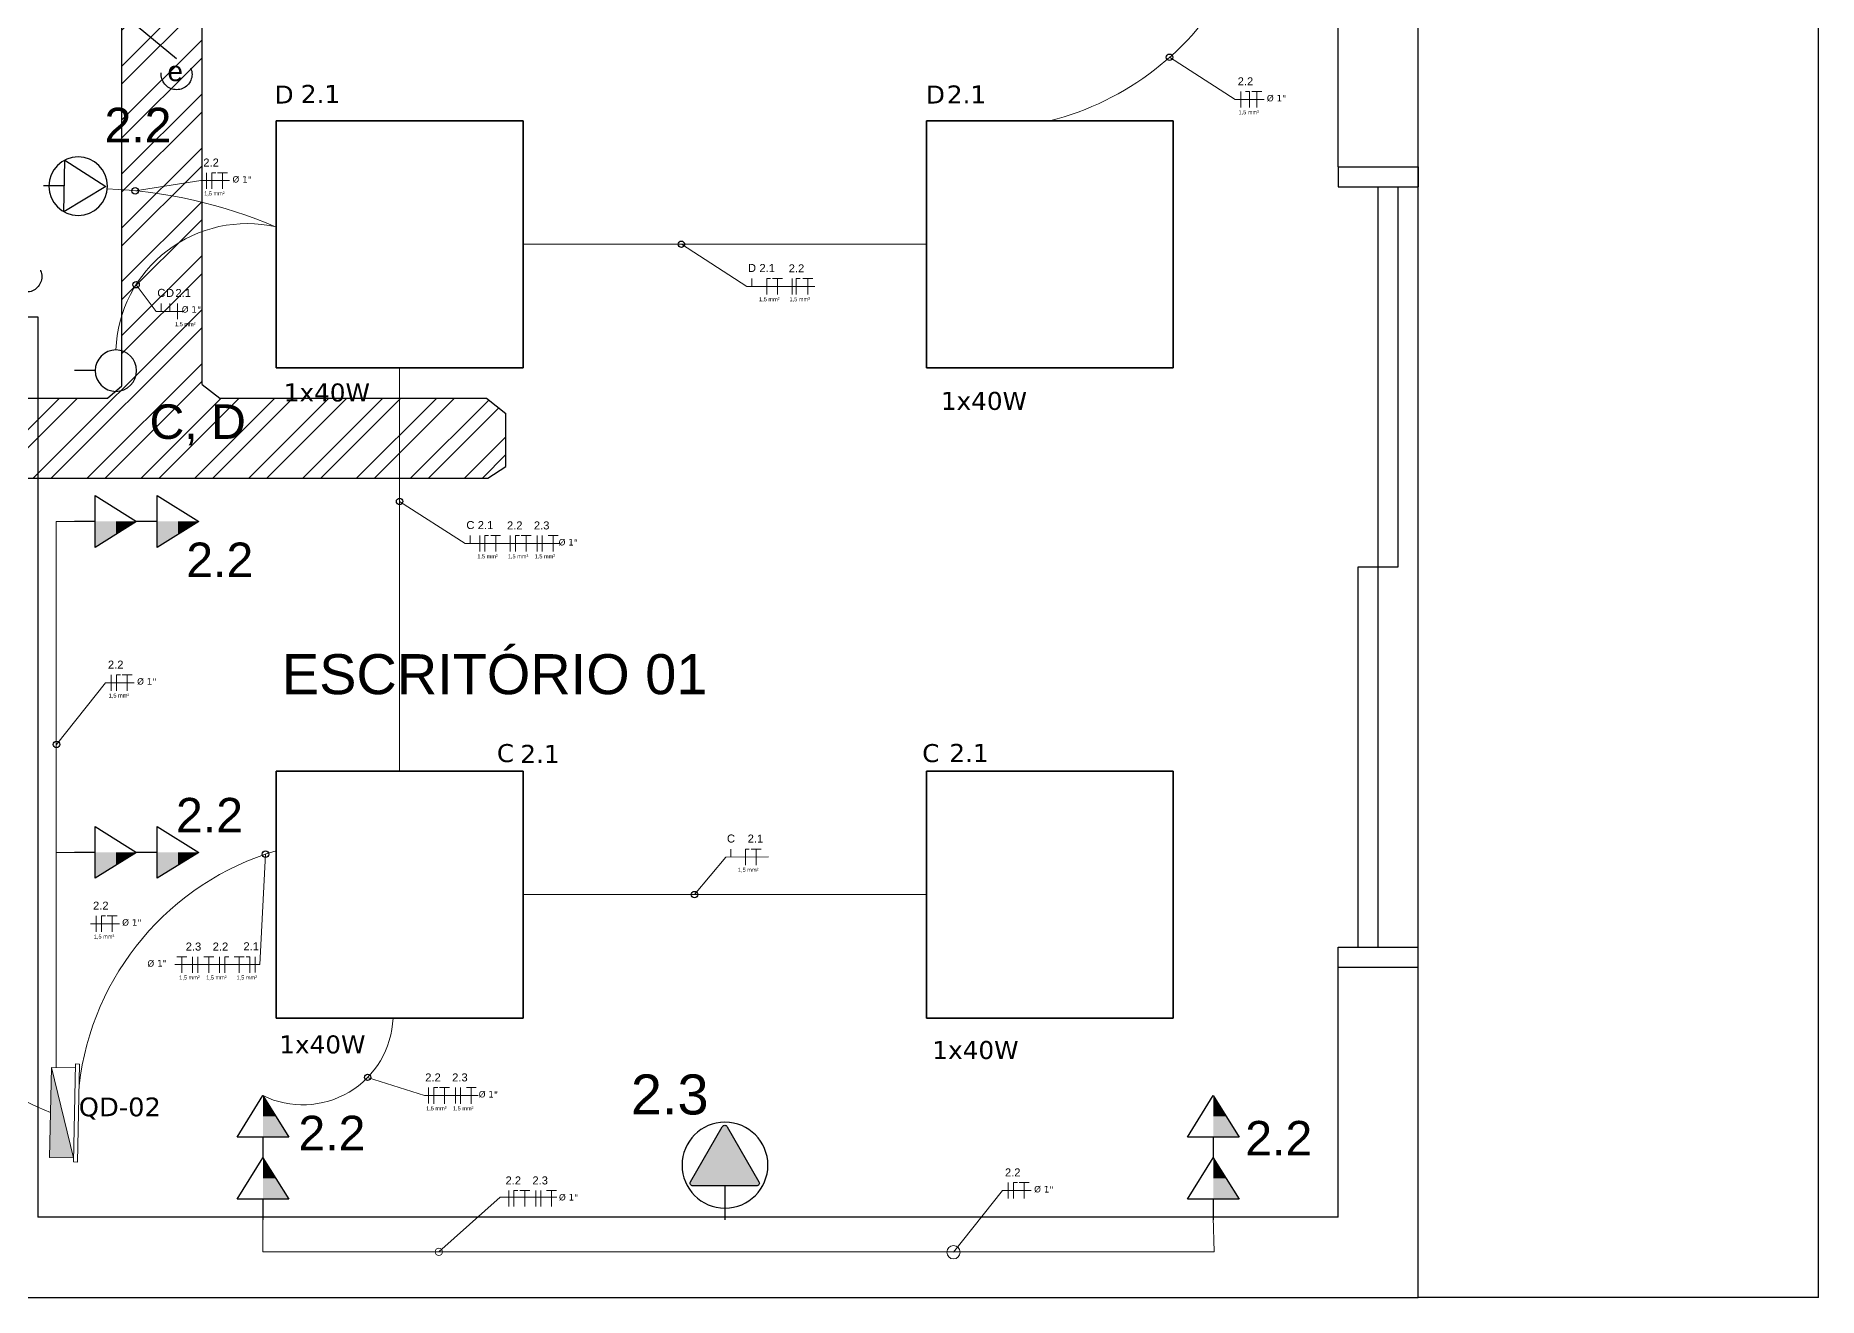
# Model space of a CAD drawing. Header units: metres. Extents: x 3257.7 to 3310.8, y 1679.5 to 1717.1.
# Drawn here: x 3275.544 to 3279.999, y 1694.089 to 1697.241 of the extents above; entities that cross this region are included whole.
import ezdxf
from ezdxf.enums import TextEntityAlignment as Align

# ---------------------------------------------------------------- set-up
doc = ezdxf.new("R2010")
doc.units = ezdxf.units.M
doc.linetypes.add('HIDDEN2', pattern=[0.1875, 0.125, -0.0625])
doc.layers.add('DLX_BLD1_LUM', color=7, linetype='Continuous', true_color=0x55aa00)
for name, color, linetype, lineweight in [('ELE-PEÇAS', 10, 'Continuous', 13), ('Elet TEXT TOMADAS', 7, 'Continuous', 0), ('ELETRODUTO LUMINÁRIAS', 3, 'Continuous', 30), ('ELETRODUTOS', 5, 'Continuous', 20), ('REDE ELETRICA', 7, 'Continuous', 9)]:
    doc.layers.add(name, color=color, linetype=linetype, lineweight=lineweight)
for name, color, linetype in [('ELET- PEÇAS', 4, 'Continuous'), ('ELET-TOMADA', 4, 'Continuous'), ('ELETROCALHA NO FORRO', 6, 'Continuous'), ('ELETRODUTO LUMINÁRIA', 3, 'Continuous'), ('PAREDE', 4, 'Continuous'), ('PROJECAO', 1, 'HIDDEN2'), ('TEXTO-1', 7, 'Continuous'), ('VISTA', 251, 'Continuous')]:
    doc.layers.add(name, color=color, linetype=linetype)
doc.styles.add('ARIAL', font='arial.ttf')
doc.styles.add('GYN_Carimbo_Página', font='arial.ttf', dxfattribs={"height": 0.6})
doc.styles.add('KDF2', font='verdana.ttf', dxfattribs={"width": 0.9})
doc.styles.get("Standard").update_dxf_attribs({"font": 'arial.ttf'})
doc.styles.add('TableTextStyle', font='')
doc.styles.add('VERDANA', font='verdana.ttf')
doc.styles.get('TableTextStyle').set_extended_font_data('VERDANA.TTF')

# ---------------------------------------------------------------- blocks, each defined once
blk = doc.blocks.new('*U12')
blk.add_line((0, 0.12), (0, 0))
blk.add_circle((0, 0.24), 0.12)
at = {"layer": 'REDE ELETRICA', "style": 'GYN_Carimbo_Página'}
blk.add_attdef('COMANDO', text='', height=0.2, dxfattribs=at).set_placement((0, 0.542), align=Align.MIDDLE_CENTER)
blk = doc.blocks.new('TOM-BAIXA')
at = {"layer": 'ELET- PEÇAS'}
blk.add_line((0, -0.0898), (0, 0), dxfattribs=at)
blk.add_lwpolyline([(0.0065, -0.2469), (0.0907, -0.101, 0.57735), (0.0842, -0.0898), (-0.0842, -0.0898, 0.57735), (-0.0907, -0.101), (-0.0065, -0.2469, 0.57735)], format="xyb", close=True, dxfattribs=at)
blk = doc.blocks.new('bifasica')
at = {"layer": 'ELET-TOMADA', "ltscale": 0.5}
blk.add_hatch(color=256, dxfattribs=at).paths.add_polyline_path([(-0.0435, -0.0838, 0.57735), (-0.0322, -0.0903), (0.1136, -0.0061, 0.57735), (0.1136, 0.0068), (-0.0322, 0.0911, 0.57735), (-0.0435, 0.0846)])
at = {"layer": 'ELETRODUTO LUMINÁRIAS'}
blk.add_circle((0.0116, 0.0009), 0.1139, dxfattribs=at)
at = {"layer": 'ELET-TOMADA', "ltscale": 0.5, "rotation": 90}
blk.add_blockref('TOM-BAIXA', (-0.1333, 0.0004), dxfattribs=at)
blk = doc.blocks.new('*U15')
for points in [[(0, 0.36), (-0.075, 0.24), (0, 0.24)], [(0, 0.24), (-0.075, 0.24), (-0.15, 0.12), (0, 0.12)]]:
    blk.add_hatch(color=256).paths.add_polyline_path(points)
for p, q in [((0, 0.36), (-0.15, 0.12)), ((0.15, 0.12), (0, 0.36)), ((-0.15, 0.12), (0.15, 0.12)), ((0, 0.12), (0, 0))]:
    blk.add_line(p, q)
at = {"layer": 'REDE ELETRICA', "style": 'GYN_Carimbo_Página'}
blk.add_attdef('CIRCUITO', text='', height=0.2, dxfattribs=at).set_placement((0, 0.542), align=Align.MIDDLE_CENTER)
blk = doc.blocks.new('QLT SOBRE-50')
at = {"ltscale": 0.03}
h = blk.add_hatch(color=3, dxfattribs=at)
h.set_gradient(color1=(0, 255, 0), color2=(0, 255, 0), tint=1)
h.paths.add_polyline_path([(-0.225, 0.12), (-0.225, 0), (0.225, 0)])
for p, q in [((-0.245, 0.12), (-0.245, 0.14)), ((0.245, 0.14), (-0.245, 0.14)), ((0.245, 0.12), (-0.245, 0.12)), ((-0.225, 0.12), (-0.225, 0)), ((0.225, 0), (-0.225, 0.12)), ((0.225, 0), (0.225, 0.12)), ((0.245, 0.12), (0.245, 0.14)), ((-0.225, 0), (0.225, 0))]:
    blk.add_line(p, q)
blk = doc.blocks.new('*U36')
for p, q in [((0, 0.36), (-0.15, 0.12)), ((0.15, 0.12), (0, 0.36)), ((-0.15, 0.12), (0.15, 0.12)), ((0, 0.12), (0, 0))]:
    blk.add_line(p, q)
blk.add_circle((0, 0.2), 0.17)
at = {"layer": 'REDE ELETRICA', "style": 'GYN_Carimbo_Página'}
blk.add_attdef('CIRCUITO', text='', height=0.2, dxfattribs=at).set_placement((0, 0.542), align=Align.MIDDLE_CENTER)

msp = doc.modelspace()

# ---------------------------------------------------------------- hatches: boundary and pattern name
at = {"layer": 'ELETROCALHA NO FORRO'}
h = msp.add_hatch(dxfattribs=at)
h.set_pattern_fill('ANSI32', color=256, scale=0.01)
h.paths.add_polyline_path([(3272.9616, 1696.3353), (3272.4185, 1696.3353, -0.027694), (3272.3336, 1696.3101, 0.051154), (3272.2886, 1696.1353), (3272.9616, 1696.1353)])
h.paths.add_polyline_path([(3272.3336, 1696.3101, -0.058231), (3272.1491, 1696.2886), (3272.1491, 1696.2386), (3272.1491, 1696.1353), (3272.2886, 1696.1353, -0.051154)])
h.paths.add_polyline_path([(3272.3336, 1696.3101, -0.007623), (3272.3433, 1696.3353), (3271.9491, 1696.3353), (3271.9491, 1696.2886), (3272.1491, 1696.2886, 0.058231)])
h.paths.add_polyline_path([(3272.1491, 1696.2886), (3271.9491, 1696.2886), (3271.9491, 1696.2386), (3272.1491, 1696.2386)])
h.paths.add_polyline_path([(3272.1491, 1696.2386), (3271.9491, 1696.2386), (3271.9491, 1696.1353), (3272.1491, 1696.1353)])
h.paths.add_polyline_path([(3275.3991, 1696.3353), (3272.9616, 1696.3353), (3272.9616, 1696.1353), (3275.3991, 1696.1353)])
h.paths.add_polyline_path([(3276.3616, 1696.3353), (3276.0042, 1696.3353), (3275.9596, 1696.3697), (3275.9596, 1696.777, 0.170652), (3275.7596, 1696.6927), (3275.7596, 1696.3663), (3275.7231, 1696.3353), (3275.5491, 1696.3353), (3275.5491, 1696.1353), (3276.3616, 1696.1353)])
h.paths.add_polyline_path([(3275.5031, 1696.3353), (3275.3991, 1696.3353), (3275.3991, 1696.1353), (3275.5031, 1696.1353)])
h.paths.add_polyline_path([(3275.5491, 1696.3353), (3275.5031, 1696.3353), (3275.5031, 1696.1353), (3275.5491, 1696.1353)])
h.paths.add_polyline_path([(3276.7193, 1696.2973), (3276.6702, 1696.3353), (3276.3616, 1696.3353), (3276.3616, 1696.1353), (3276.6742, 1696.1353), (3276.7193, 1696.1648)])
h.paths.add_polyline_path([(3275.8991, 1698.2861), (3275.7764, 1698.2861), (3275.7596, 1698.2709), (3275.7596, 1697.6886), (3275.8491, 1697.6886), (3275.8991, 1697.6886)])
h.paths.add_polyline_path([(3275.9491, 1698.2793), (3275.9394, 1698.2861), (3275.8991, 1698.2861), (3275.8991, 1697.6886), (3275.9491, 1697.6886)])
h.paths.add_polyline_path([(3275.9596, 1698.272), (3275.9491, 1698.2793), (3275.9491, 1697.6886), (3275.8991, 1697.6886), (3275.8991, 1697.5386), (3275.8491, 1697.5386), (3275.7596, 1697.5386), (3275.7596, 1696.6927, -0.170652), (3275.9596, 1696.777)])
h.paths.add_polyline_path([(3275.8991, 1697.6886), (3275.8491, 1697.6886), (3275.8491, 1697.5386), (3275.8991, 1697.5386)], flags=17)
h.paths.add_polyline_path([(3275.8491, 1697.6886), (3275.7596, 1697.6886), (3275.7596, 1697.5386), (3275.8491, 1697.5386)], flags=17)
h.paths.add_polyline_path([(3269.2491, 1697.5095), (3267.5618, 1697.5095, 0.025129), (3267.5652, 1697.3095), (3269.2491, 1697.3095)])
h.paths.add_polyline_path([(3268.9358, 1697.4869), (3269.0652, 1697.4869), (3269.0005, 1697.3834)], flags=16)
h.paths.add_polyline_path([(3269.4491, 1697.5095), (3269.2491, 1697.5095), (3269.2491, 1697.3095), (3269.4379, 1697.3095), (3269.4491, 1697.2994)])
h.paths.add_polyline_path([(3267.5618, 1697.5095), (3266.3249, 1697.5095), (3266.3249, 1697.4869), (3266.3896, 1697.4869), (3266.3249, 1697.3834, 0.039705), (3266.3556, 1697.3095), (3267.5652, 1697.3095, -0.025129)])
h.paths.add_polyline_path([(3266.3249, 1697.3834), (3266.2603, 1697.4869), (3266.3249, 1697.4869), (3266.3249, 1697.5095), (3265.9991, 1697.5095), (3265.9991, 1697.3386), (3265.8491, 1697.3386), (3265.8491, 1697.5095), (3265.3017, 1697.5095), (3265.2791, 1697.478), (3265.2791, 1697.3379), (3265.3122, 1697.3095), (3266.3556, 1697.3095, -0.039705)])
h.paths.add_polyline_path([(3265.9991, 1697.5095), (3265.8491, 1697.5095), (3265.8491, 1697.3386), (3265.9991, 1697.3386)], flags=17)
h.paths.add_polyline_path([(3276.4581, 1698.1019), (3276.6799, 1698.1019), (3276.6799, 1698.1694), (3276.4581, 1698.1694)], flags=9)

# ---------------------------------------------------------------- linework, layer by layer
msp.add_line((3279.9991, 1694.1486), (3279.9991, 1701.0786))
for points in [[(3279.9991, 1694.0886), (3279.9991, 1694.2086)], [(3279.9991, 1694.0886), (3278.9991, 1694.0886)]]:
    msp.add_lwpolyline(points)
for centre in [(3278.3776, 1697.187), (3275.7925, 1696.8533), (3277.1576, 1696.7198), (3275.7948, 1696.6188), (3276.4535, 1696.0774), (3275.5958, 1695.4703), (3276.1182, 1695.196), (3277.1906, 1695.0948), (3276.3736, 1694.6383)]:
    msp.add_circle(centre, 0.00812)
at = {"layer": 'DLX_BLD1_LUM'}
for points in [[(3276.145, 1697.0283, 0), (3276.145, 1696.4113, 0)], [(3276.145, 1696.4113, 0), (3276.145, 1697.0283, 0)], [(3276.145, 1697.0283, 0), (3276.145, 1697.0283, 0)], [(3276.762, 1697.0283, 0), (3276.145, 1697.0283, 0)], [(3276.145, 1697.0283, 0), (3276.145, 1697.0283, 0)], [(3276.145, 1697.0283, 0), (3276.762, 1697.0283, 0)], [(3276.145, 1696.4113, 0), (3276.145, 1697.0283, 0)], [(3276.145, 1697.0283, 0), (3276.762, 1697.0283, 0)], [(3276.145, 1697.0283, 0), (3276.145, 1696.4113, 0)], [(3276.762, 1697.0283, 0), (3276.145, 1697.0283, 0)], [(3276.762, 1696.4113, 0), (3276.762, 1697.0283, 0)], [(3276.762, 1697.0283, 0), (3276.762, 1697.0283, 0)], [(3276.762, 1697.0283, 0), (3276.762, 1696.4113, 0)], [(3276.762, 1697.0283, 0), (3276.762, 1697.0283, 0)], [(3276.762, 1697.0283, 0), (3276.762, 1696.4113, 0)], [(3276.762, 1696.4113, 0), (3276.762, 1697.0283, 0)], [(3277.77, 1697.0283, 0), (3277.77, 1696.4113, 0)], [(3277.77, 1696.4113, 0), (3277.77, 1697.0283, 0)], [(3277.77, 1697.0283, 0), (3277.77, 1697.0283, 0)], [(3278.387, 1697.0283, 0), (3277.77, 1697.0283, 0)], [(3277.77, 1697.0283, 0), (3277.77, 1697.0283, 0)], [(3277.77, 1697.0283, 0), (3278.387, 1697.0283, 0)], [(3277.77, 1696.4113, 0), (3277.77, 1697.0283, 0)], [(3277.77, 1697.0283, 0), (3278.387, 1697.0283, 0)], [(3277.77, 1697.0283, 0), (3277.77, 1696.4113, 0)], [(3278.387, 1697.0283, 0), (3277.77, 1697.0283, 0)], [(3278.387, 1696.4113, 0), (3278.387, 1697.0283, 0)], [(3278.387, 1697.0283, 0), (3278.387, 1697.0283, 0)], [(3278.387, 1697.0283, 0), (3278.387, 1696.4113, 0)], [(3278.387, 1697.0283, 0), (3278.387, 1697.0283, 0)], [(3278.387, 1697.0283, 0), (3278.387, 1696.4113, 0)], [(3278.387, 1696.4113, 0), (3278.387, 1697.0283, 0)], [(3276.145, 1696.4113, 0), (3276.145, 1696.4113, 0)], [(3276.145, 1696.4113, 0), (3276.762, 1696.4113, 0)], [(3276.762, 1696.4113, 0), (3276.145, 1696.4113, 0)], [(3276.145, 1696.4113, 0), (3276.145, 1696.4113, 0)], [(3276.762, 1696.4113, 0), (3276.145, 1696.4113, 0)], [(3276.145, 1696.4113, 0), (3276.762, 1696.4113, 0)], [(3277.77, 1696.4113, 0), (3277.77, 1696.4113, 0)], [(3277.77, 1696.4113, 0), (3278.387, 1696.4113, 0)], [(3278.387, 1696.4113, 0), (3277.77, 1696.4113, 0)], [(3277.77, 1696.4113, 0), (3277.77, 1696.4113, 0)], [(3278.387, 1696.4113, 0), (3277.77, 1696.4113, 0)], [(3277.77, 1696.4113, 0), (3278.387, 1696.4113, 0)], [(3278.387, 1696.4113, 0), (3278.387, 1696.4113, 0)], [(3278.387, 1696.4113, 0), (3278.387, 1696.4113, 0)], [(3277.0317, 1696.3038, 0), (3277.0317, 1696.3038, 0)], [(3277.0317, 1696.3038, 0), (3277.0317, 1696.3038, 0)], [(3276.145, 1695.4033, 0), (3276.145, 1694.7863, 0)], [(3276.145, 1694.7863, 0), (3276.145, 1695.4033, 0)], [(3276.145, 1695.4033, 0), (3276.145, 1695.4033, 0)], [(3276.762, 1695.4033, 0), (3276.145, 1695.4033, 0)], [(3276.145, 1695.4033, 0), (3276.145, 1695.4033, 0)], [(3276.145, 1695.4033, 0), (3276.762, 1695.4033, 0)], [(3276.145, 1694.7863, 0), (3276.145, 1695.4033, 0)], [(3276.145, 1695.4033, 0), (3276.762, 1695.4033, 0)], [(3276.145, 1695.4033, 0), (3276.145, 1694.7863, 0)], [(3276.762, 1695.4033, 0), (3276.145, 1695.4033, 0)], [(3276.762, 1694.7863, 0), (3276.762, 1695.4033, 0)], [(3276.762, 1695.4033, 0), (3276.762, 1695.4033, 0)], [(3276.762, 1695.4033, 0), (3276.762, 1694.7863, 0)], [(3276.762, 1695.4033, 0), (3276.762, 1695.4033, 0)], [(3276.762, 1695.4033, 0), (3276.762, 1694.7863, 0)], [(3276.762, 1694.7863, 0), (3276.762, 1695.4033, 0)], [(3277.77, 1695.4033, 0), (3277.77, 1694.7863, 0)], [(3277.77, 1694.7863, 0), (3277.77, 1695.4033, 0)], [(3277.77, 1695.4033, 0), (3277.77, 1695.4033, 0)], [(3278.387, 1695.4033, 0), (3277.77, 1695.4033, 0)], [(3277.77, 1695.4033, 0), (3277.77, 1695.4033, 0)], [(3277.77, 1695.4033, 0), (3278.387, 1695.4033, 0)], [(3277.77, 1694.7863, 0), (3277.77, 1695.4033, 0)], [(3277.77, 1695.4033, 0), (3278.387, 1695.4033, 0)], [(3277.77, 1695.4033, 0), (3277.77, 1694.7863, 0)], [(3278.387, 1695.4033, 0), (3277.77, 1695.4033, 0)], [(3278.387, 1694.7863, 0), (3278.387, 1695.4033, 0)], [(3278.387, 1695.4033, 0), (3278.387, 1695.4033, 0)], [(3278.387, 1695.4033, 0), (3278.387, 1694.7863, 0)], [(3278.387, 1695.4033, 0), (3278.387, 1695.4033, 0)], [(3278.387, 1695.4033, 0), (3278.387, 1694.7863, 0)], [(3278.387, 1694.7863, 0), (3278.387, 1695.4033, 0)], [(3276.145, 1694.7863, 0), (3276.145, 1694.7863, 0)], [(3276.145, 1694.7863, 0), (3276.762, 1694.7863, 0)], [(3276.762, 1694.7863, 0), (3276.145, 1694.7863, 0)], [(3276.145, 1694.7863, 0), (3276.145, 1694.7863, 0)], [(3276.762, 1694.7863, 0), (3276.145, 1694.7863, 0)], [(3276.145, 1694.7863, 0), (3276.762, 1694.7863, 0)], [(3276.762, 1694.7863, 0), (3276.762, 1694.7863, 0)], [(3276.762, 1694.7863, 0), (3276.762, 1694.7863, 0)], [(3277.77, 1694.7863, 0), (3277.77, 1694.7863, 0)], [(3277.77, 1694.7863, 0), (3278.387, 1694.7863, 0)], [(3278.387, 1694.7863, 0), (3277.77, 1694.7863, 0)], [(3277.77, 1694.7863, 0), (3277.77, 1694.7863, 0)], [(3278.387, 1694.7863, 0), (3277.77, 1694.7863, 0)], [(3277.77, 1694.7863, 0), (3278.387, 1694.7863, 0)], [(3278.387, 1694.7863, 0), (3278.387, 1694.7863, 0)], [(3278.387, 1694.7863, 0), (3278.387, 1694.7863, 0)]]:
    msp.add_polyline3d(points, dxfattribs=at)
at = {"layer": 'Elet TEXT TOMADAS', "color": 7}
for p, q in [((3278.3776, 1697.187), (3278.5414, 1697.0818)), ((3278.6138, 1697.0818), (3278.5414, 1697.0818)), ((3275.7925, 1696.8533), (3275.9563, 1696.8789)), ((3276.0287, 1696.8789), (3275.9563, 1696.8789)), ((3277.1576, 1696.7198), (3277.3213, 1696.6145)), ((3275.7948, 1696.6188), (3275.8448, 1696.5522)), ((3277.4912, 1696.6146), (3277.3213, 1696.6145)), ((3276.4535, 1696.0774), (3276.6173, 1695.9721)), ((3276.8311, 1695.9722), (3276.6173, 1695.9721)), ((3276.7872, 1695.9722), (3276.72, 1695.9722)), ((3276.8544, 1695.9722), (3276.7872, 1695.9722)), ((3275.5958, 1695.4703), (3275.718, 1695.6244)), ((3275.7904, 1695.6244), (3275.718, 1695.6244)), ((3276.1182, 1695.196), (3276.1038, 1694.9199)), ((3277.1906, 1695.0948), (3277.2684, 1695.1888)), ((3277.3753, 1695.1889), (3277.2684, 1695.1888)), ((3275.7531, 1695.0221), (3275.6807, 1695.0221)), ((3275.8919, 1694.9199), (3275.9591, 1694.9199)), ((3275.9151, 1694.9199), (3276.1038, 1694.9199)), ((3275.9591, 1694.9199), (3276.0263, 1694.9199)), ((3276.3736, 1694.6383), (3276.5157, 1694.5928)), ((3276.5829, 1694.5928), (3276.5157, 1694.5928)), ((3276.6501, 1694.5928), (3276.5829, 1694.5928)), ((3277.8377, 1694.2014), (3277.9598, 1694.3555)), ((3278.0322, 1694.3555), (3277.9598, 1694.3555))]:
    msp.add_line(p, q, dxfattribs=at)
at = {"layer": 'Elet TEXT TOMADAS', "color": 7, "ltscale": 0.02}
for p, q in [((3278.5561, 1697.0615), (3278.5561, 1697.1015)), ((3278.5776, 1697.0618), (3278.5776, 1697.1018)), ((3278.5834, 1697.1014), (3278.5958, 1697.1014)), ((3278.6082, 1697.1014), (3278.5958, 1697.1014)), ((3278.5958, 1697.0614), (3278.5958, 1697.1014)), ((3275.971, 1696.8587), (3275.971, 1696.8987)), ((3275.9839, 1696.8586), (3275.9839, 1696.8986)), ((3275.9983, 1696.8986), (3276.0107, 1696.8986)), ((3276.0232, 1696.8986), (3276.0107, 1696.8986)), ((3276.0107, 1696.8586), (3276.0107, 1696.8986)), ((3277.334, 1696.6145), (3277.334, 1696.6345)), ((3277.3709, 1696.5942), (3277.3709, 1696.6342)), ((3277.3852, 1696.6342), (3277.3976, 1696.6342)), ((3277.4101, 1696.6342), (3277.3976, 1696.6342)), ((3277.3976, 1696.5942), (3277.3976, 1696.6342)), ((3277.4341, 1696.5943), (3277.4341, 1696.6343)), ((3277.4444, 1696.5945), (3277.4444, 1696.6345)), ((3277.4613, 1696.6342), (3277.4738, 1696.6342)), ((3277.4862, 1696.6342), (3277.4738, 1696.6342)), ((3277.4738, 1696.5942), (3277.4738, 1696.6342)), ((3275.8574, 1696.5522), (3275.8574, 1696.5722)), ((3275.8796, 1696.5522), (3275.8796, 1696.5722)), ((3275.8984, 1696.5324), (3275.8984, 1696.5721)), ((3276.6299, 1695.9721), (3276.6299, 1695.9921)), ((3276.6539, 1695.9523), (3276.6539, 1695.992)), ((3276.6668, 1695.9519), (3276.6668, 1695.9919)), ((3276.6811, 1695.9919), (3276.6936, 1695.9919)), ((3276.706, 1695.9919), (3276.6936, 1695.9919)), ((3276.6936, 1695.9519), (3276.6936, 1695.9919)), ((3276.73, 1695.952), (3276.73, 1695.992)), ((3276.7429, 1695.9519), (3276.7429, 1695.9919)), ((3276.7573, 1695.9919), (3276.7697, 1695.9919)), ((3276.7821, 1695.9919), (3276.7697, 1695.9919)), ((3276.7697, 1695.9519), (3276.7697, 1695.9919)), ((3276.7972, 1695.952), (3276.7972, 1695.992)), ((3276.8101, 1695.9519), (3276.8101, 1695.9919)), ((3276.8245, 1695.9919), (3276.8369, 1695.9919)), ((3276.8493, 1695.9919), (3276.8369, 1695.9919)), ((3276.8369, 1695.9519), (3276.8369, 1695.9919)), ((3275.7327, 1695.6042), (3275.7327, 1695.6442)), ((3275.7456, 1695.604), (3275.7456, 1695.644)), ((3275.76, 1695.644), (3275.7724, 1695.644)), ((3275.7848, 1695.644), (3275.7724, 1695.644)), ((3275.7724, 1695.604), (3275.7724, 1695.644)), ((3277.281, 1695.1888), (3277.281, 1695.2088)), ((3277.3179, 1695.1686), (3277.3179, 1695.2086)), ((3277.3323, 1695.2086), (3277.3447, 1695.2086)), ((3277.3571, 1695.2086), (3277.3447, 1695.2086)), ((3277.3447, 1695.1686), (3277.3447, 1695.2086)), ((3275.6953, 1695.0019), (3275.6953, 1695.0419)), ((3275.7083, 1695.0018), (3275.7083, 1695.0418)), ((3275.7226, 1695.0418), (3275.7351, 1695.0418)), ((3275.7475, 1695.0418), (3275.7351, 1695.0418)), ((3275.7351, 1695.0018), (3275.7351, 1695.0418)), ((3275.8969, 1694.9395), (3275.9094, 1694.9395)), ((3275.9218, 1694.9395), (3275.9094, 1694.9395)), ((3275.9094, 1694.8995), (3275.9094, 1694.9395)), ((3275.9361, 1694.8995), (3275.9361, 1694.9395)), ((3275.9491, 1694.8997), (3275.9491, 1694.9397)), ((3275.9641, 1694.9395), (3275.9766, 1694.9395)), ((3275.989, 1694.9395), (3275.9766, 1694.9395)), ((3275.9766, 1694.8995), (3275.9766, 1694.9395)), ((3276.0033, 1694.8995), (3276.0033, 1694.9395)), ((3276.0163, 1694.8997), (3276.0163, 1694.9397)), ((3276.0402, 1694.9395), (3276.0527, 1694.9395)), ((3276.0651, 1694.9395), (3276.0527, 1694.9395)), ((3276.0527, 1694.8995), (3276.0527, 1694.9395)), ((3276.0795, 1694.8995), (3276.0795, 1694.9395)), ((3276.0924, 1694.9), (3276.0924, 1694.9397)), ((3276.5257, 1694.5726), (3276.5257, 1694.6126)), ((3276.5387, 1694.5725), (3276.5387, 1694.6125)), ((3276.553, 1694.6125), (3276.5654, 1694.6125)), ((3276.5779, 1694.6125), (3276.5654, 1694.6125)), ((3276.5654, 1694.5725), (3276.5654, 1694.6125)), ((3276.5929, 1694.5726), (3276.5929, 1694.6126)), ((3276.6059, 1694.5725), (3276.6059, 1694.6125)), ((3276.6202, 1694.6125), (3276.6326, 1694.6125)), ((3276.6451, 1694.6125), (3276.6326, 1694.6125)), ((3276.6326, 1694.5725), (3276.6326, 1694.6125)), ((3276.7263, 1694.3153), (3276.7263, 1694.3553)), ((3276.7393, 1694.3152), (3276.7393, 1694.3552)), ((3276.7536, 1694.3552), (3276.766, 1694.3552)), ((3276.7785, 1694.3552), (3276.766, 1694.3552)), ((3276.766, 1694.3152), (3276.766, 1694.3552)), ((3276.7935, 1694.3153), (3276.7935, 1694.3553)), ((3276.8064, 1694.3152), (3276.8064, 1694.3552)), ((3276.8208, 1694.3552), (3276.8332, 1694.3552)), ((3276.8457, 1694.3552), (3276.8332, 1694.3552)), ((3276.8332, 1694.3152), (3276.8332, 1694.3552)), ((3277.9745, 1694.3353), (3277.9745, 1694.3753)), ((3277.9874, 1694.3352), (3277.9874, 1694.3752)), ((3278.0018, 1694.3752), (3278.0142, 1694.3752)), ((3278.0266, 1694.3752), (3278.0142, 1694.3752)), ((3278.0142, 1694.3352), (3278.0142, 1694.3752))]:
    msp.add_line(p, q, dxfattribs=at)
at = {"layer": 'Elet TEXT TOMADAS'}
for p, q in [((3278.5776, 1697.1018), (3278.5676, 1697.1018)), ((3275.9839, 1696.8986), (3275.9939, 1696.8986)), ((3277.3709, 1696.6342), (3277.3801, 1696.6342)), ((3277.4444, 1696.6345), (3277.4544, 1696.6345)), ((3275.8448, 1696.5522), (3275.9111, 1696.5522)), ((3276.6668, 1695.9919), (3276.676, 1695.9919)), ((3276.7429, 1695.9919), (3276.7529, 1695.9919)), ((3275.7456, 1695.644), (3275.7556, 1695.644)), ((3277.3179, 1695.2086), (3277.3271, 1695.2086)), ((3275.7083, 1695.0418), (3275.7183, 1695.0418)), ((3276.0163, 1694.9397), (3276.0263, 1694.9397)), ((3276.0795, 1694.9395), (3276.0702, 1694.9395)), ((3276.5387, 1694.6125), (3276.5487, 1694.6125)), ((3276.7048, 1694.3386), (3276.5514, 1694.2023)), ((3276.8467, 1694.3386), (3276.7048, 1694.3386)), ((3276.7393, 1694.3552), (3276.7493, 1694.3552)), ((3277.9874, 1694.3752), (3277.9974, 1694.3752))]:
    msp.add_line(p, q, dxfattribs=at)
for centre, radius in [((3276.5514, 1694.2023), 0.00918), ((3277.8377, 1694.2014), 0.0167)]:
    msp.add_circle(centre, radius, dxfattribs=at)
at = {"layer": 'ELETROCALHA NO FORRO'}
for p, q in [((3275.7596, 1696.3663), (3275.7596, 1698.2709)), ((3275.9596, 1696.3697), (3275.9596, 1698.272)), ((3275.7231, 1696.3353), (3275.7596, 1696.3663)), ((3275.9596, 1696.3697), (3276.0042, 1696.3353)), ((3269.7051, 1696.3353), (3275.7231, 1696.3353)), ((3276.0042, 1696.3353), (3276.6702, 1696.3353)), ((3276.6702, 1696.3353), (3276.7193, 1696.2973)), ((3276.7193, 1696.1648), (3276.7193, 1696.2973)), ((3276.6742, 1696.1353), (3276.7193, 1696.1648)), ((3269.6947, 1696.1353), (3276.6742, 1696.1353))]:
    msp.add_line(p, q, dxfattribs=at)
at = {"layer": 'ELETRODUTOS'}
for p, q in [((3276.762, 1696.7198), (3277.77, 1696.7198)), ((3276.4535, 1695.4033), (3276.4535, 1696.4113)), ((3275.595, 1696.0272), (3275.641, 1696.0272)), ((3275.595, 1696.0272), (3275.595, 1695.2003)), ((3275.595, 1695.2003), (3275.641, 1695.2003)), ((3275.595, 1695.2003), (3275.595, 1694.6629)), ((3276.762, 1695.0948), (3277.77, 1695.0948)), ((3276.112, 1694.2823), (3276.112, 1694.2023)), ((3278.4895, 1694.2023), (3278.487, 1694.2886)), ((3276.112, 1694.2023), (3278.4895, 1694.2023))]:
    msp.add_line(p, q, dxfattribs=at)
for centre, radius, start, end in [((3277.9008, 1697.7244), 0.7185, 284.3246, 331.0932), ((3275.6796, 1695.6804), 1.1784, 66.7381, 87.8927), ((3276.0715, 1696.4441), 0.3273, 77.0187, 177.9458), ((3276.3424, 1694.5387), 0.6945, 106.5076, 173.4232), ((3275.7096, 1694.9156), 0.3869, 171.716, 250.5721), ((3276.2114, 1694.7953), 0.2258, 243.8881, 357.6949)]:
    msp.add_arc(centre, radius, start, end, dxfattribs=at)
at = {"layer": 'PAREDE', "linetype": 'Continuous'}
for p, q in [((3278.9991, 1696.9136), (3278.9991, 1698.3136)), ((3278.7991, 1696.9136), (3278.7991, 1697.5386)), ((3278.7991, 1696.9136), (3278.9991, 1696.9136)), ((3278.7991, 1694.2886), (3278.7991, 1694.9136)), ((3278.7991, 1694.9136), (3278.9991, 1694.9136)), ((3278.9991, 1694.0886), (3278.9991, 1694.9136))]:
    msp.add_line(p, q, dxfattribs=at)
at = {"layer": 'PAREDE'}
for p, q in [((3275.3991, 1696.5386), (3275.5491, 1696.5386)), ((3275.5491, 1696.5386), (3275.5491, 1694.2886)), ((3278.7991, 1694.2886), (3275.5491, 1694.2886)), ((3274.5241, 1694.0886), (3278.9991, 1694.0886))]:
    msp.add_line(p, q, dxfattribs=at)
at = {"layer": 'PROJECAO'}
msp.add_line((3275.8961, 1697.183), (3275.7076, 1697.3388), dxfattribs=at)
for centre in [(3275.8961, 1697.1445), (3275.5208, 1696.639)]:
    msp.add_circle(centre, 0.0385, dxfattribs=at)
at = {"layer": 'VISTA', "linetype": 'Continuous'}
for p, q in [((3278.7991, 1696.9136), (3278.7991, 1696.8636)), ((3278.9991, 1696.9136), (3278.9991, 1696.8636)), ((3278.9991, 1694.9136), (3278.9991, 1696.9136)), ((3278.7991, 1696.8636), (3278.9991, 1696.8636)), ((3278.8991, 1694.9636), (3278.8991, 1696.8636)), ((3278.9491, 1695.9136), (3278.9491, 1696.8636)), ((3278.8491, 1694.9636), (3278.8491, 1695.9136)), ((3278.8491, 1695.9136), (3278.9491, 1695.9136)), ((3278.7991, 1694.9136), (3278.7991, 1694.9636)), ((3278.7991, 1694.9636), (3278.9991, 1694.9636)), ((3278.9991, 1694.9136), (3278.9991, 1694.9636))]:
    msp.add_line(p, q, dxfattribs=at)

# ---------------------------------------------------------------- block references
at = {"layer": 'ELE-PEÇAS', "xscale": -0.5, "yscale": 0.5, "zscale": 0.5, "rotation": 268.709035191884}
msp.add_blockref('QLT SOBRE-50', (3275.5809, 1694.5507), dxfattribs=at)
at = {"layer": 'ELET-TOMADA', "color": 1, "lineweight": 25, "xscale": -0.9426021381704572, "yscale": 0.9426021381704572, "zscale": 0.9426021381704572, "rotation": 270}
msp.add_blockref('bifasica', (3277.2657, 1694.4079), dxfattribs=at)
at = {"layer": 'ELETRODUTO LUMINÁRIA'}
ref = msp.add_blockref('*U36', (3275.5638, 1696.8663), dxfattribs=dict(at, xscale=-0.4310284338323022, yscale=0.4310284338323022, zscale=0.4310284338323022, rotation=269.1383252233306))
ref.add_attrib('CIRCUITO', '2.2', dxfattribs={"layer": 'REDE ELETRICA', "height": 0.08621, "style": 'GYN_Carimbo_Página'}).set_placement((3275.7996, 1697.0179), align=Align.MIDDLE_CENTER)
ref = msp.add_blockref('*U12', (3275.641, 1696.4041), dxfattribs=dict(at, xscale=-0.4310284338323022, yscale=0.4310284338323022, zscale=0.4310284338323022, rotation=270))
ref.add_attrib('COMANDO', 'C, D', dxfattribs={"layer": 'REDE ELETRICA', "height": 0.08621, "style": 'GYN_Carimbo_Página'}).set_placement((3275.9489, 1696.2767), align=Align.MIDDLE_CENTER)
at = {"layer": 'ELETRODUTO LUMINÁRIA', "xscale": -0.4310284338323022, "yscale": 0.4310284338323022, "zscale": 0.4310284338323022, "rotation": 270}
for p in [(3275.641, 1696.0272), (3275.641, 1695.2003)]:
    msp.add_blockref('*U15', p, dxfattribs=at)
at = {"layer": 'ELETRODUTO LUMINÁRIA'}
ref = msp.add_blockref('*U15', (3275.7962, 1696.0272), dxfattribs=dict(at, xscale=-0.4310284338323022, yscale=0.4310284338323022, zscale=0.4310284338323022, rotation=270))
ref.add_attrib('CIRCUITO', '2.2', dxfattribs={"layer": 'REDE ELETRICA', "height": 0.08621, "style": 'GYN_Carimbo_Página'}).set_placement((3276.004, 1695.9314), align=Align.MIDDLE_CENTER)
ref = msp.add_blockref('*U15', (3275.7962, 1695.2003), dxfattribs=dict(at, xscale=-0.4310284338323022, yscale=0.4310284338323022, zscale=0.4310284338323022, rotation=270))
ref.add_attrib('CIRCUITO', '2.2', dxfattribs={"layer": 'REDE ELETRICA', "height": 0.08621, "style": 'GYN_Carimbo_Página'}).set_placement((3275.9783, 1695.2934), align=Align.MIDDLE_CENTER)
ref = msp.add_blockref('*U15', (3276.112, 1694.4374), dxfattribs=dict(at, xscale=-0.4310284338323022, yscale=0.4310284338323022, zscale=0.4310284338323022))
ref.add_attrib('CIRCUITO', '2.2', dxfattribs={"layer": 'REDE ELETRICA', "height": 0.08621, "style": 'GYN_Carimbo_Página'}).set_placement((3276.2843, 1694.4992), align=Align.MIDDLE_CENTER)
ref = msp.add_blockref('*U15', (3278.487, 1694.4374), dxfattribs=dict(at, xscale=-0.4310284338323022, yscale=0.4310284338323022, zscale=0.4310284338323022))
ref.add_attrib('CIRCUITO', '2.2', dxfattribs={"layer": 'REDE ELETRICA', "height": 0.08621, "style": 'GYN_Carimbo_Página'}).set_placement((3278.6506, 1694.4862), align=Align.MIDDLE_CENTER)
at = {"layer": 'ELETRODUTO LUMINÁRIA', "xscale": -0.4310284338323022, "yscale": 0.4310284338323022, "zscale": 0.4310284338323022}
for p in [(3276.112, 1694.2823), (3278.487, 1694.2823)]:
    msp.add_blockref('*U15', p, dxfattribs=at)

# ---------------------------------------------------------------- texts
for s, p in [('ESCRITÓRIO 01', (3276.1592, 1695.5957)), ('2.3', (3277.0314, 1694.5455))]:
    msp.add_text(s, height=0.1).set_placement(p)
at = {"layer": 'Elet TEXT TOMADAS', "style": 'TableTextStyle'}
for s, p in [('D', (3276.141, 1697.0715)), ('2.1', (3276.2067, 1697.0731)), ('D', (3277.7687, 1697.0715)), ('2.1', (3277.8211, 1697.0717)), ('1x40W', (3276.1639, 1696.3271)), ('1x40W', (3277.806, 1696.3061)), ('C', (3276.6966, 1695.426)), ('2.1', (3276.7551, 1695.424)), ('C', (3277.7595, 1695.426)), ('2.1', (3277.8273, 1695.4264)), ('1x40W', (3276.1527, 1694.6981)), ('1x40W', (3277.7849, 1694.6841))]:
    msp.add_text(s, height=0.045, dxfattribs=at).set_placement(p)
at = {"layer": 'Elet TEXT TOMADAS', "color": 7, "ltscale": 0.05, "style": 'ARIAL'}
for s, height, rotation, p in [('2.2', 0.02, 0, (3278.5479, 1697.117)), ('1,5 mm²', 0.01, 0, (3278.5499, 1697.0447)), ('2.2', 0.02, 0, (3275.9628, 1696.9141)), ('1,5 mm²', 0.01, 0, (3275.9649, 1696.8419)), ('D', 0.02, 0, (3277.324, 1696.6507)), ('2.1', 0.02, 0, (3277.3527, 1696.6505)), ('2.2', 0.02, 0, (3277.4259, 1696.6498)), ('C', 0.02, 0, (3275.8478, 1696.5884)), ('D', 0.02, 0, (3275.8697, 1696.5884)), ('2.1', 0.02, 0, (3275.8932, 1696.5882)), ('1,5 mm²', 0.01, 0, (3277.3518, 1696.5775)), ('1,5 mm²', 0.01, 0, (3277.4279, 1696.5775)), ('1,5 mm²', 0.01, 0, (3275.8922, 1696.5152)), ('C', 0.02, 0, (3276.6203, 1696.0083)), ('2.1', 0.02, 0, (3276.6487, 1696.0082)), ('2.2', 0.02, 0, (3276.7218, 1696.0074)), ('2.3', 0.02, 0, (3276.789, 1696.0074)), ('1,5 mm²', 0.01, 0, (3276.6477, 1695.9351)), ('1,5 mm²', 0.01, 0, (3276.7239, 1695.9351)), ('1,5 mm²', 0.01, 0, (3276.791, 1695.9351)), ('2.2', 0.02, 0, (3275.7245, 1695.6596)), ('1,5 mm²', 0.01, 0, (3275.7265, 1695.5873)), ('C', 0.02, 0, (3277.2715, 1695.225)), ('2.1', 0.02, 0, (3277.3233, 1695.2249)), ('1,5 mm²', 0.01, 0, (3277.2989, 1695.1518)), ('2.2', 0.02, 0, (3275.6872, 1695.0573)), ('1,5 mm²', 0.01, 0, (3275.6892, 1694.985)), ('2.3', 0.02, 360, (3275.9189, 1694.9551)), ('2.2', 0.02, 360, (3275.9863, 1694.9551)), ('2.1', 0.02, 360, (3276.0631, 1694.9558)), ('1,5 mm²', 0.01, 360, (3275.9027, 1694.8828)), ('1,5 mm²', 0.01, 360, (3275.9699, 1694.8828)), ('1,5 mm²', 0.01, 360, (3276.046, 1694.8828)), ('2.2', 0.02, 0, (3276.5175, 1694.6281)), ('2.3', 0.02, 0, (3276.5847, 1694.6281)), ('1,5 mm²', 0.01, 0, (3276.5196, 1694.5558)), ('1,5 mm²', 0.01, 0, (3276.5868, 1694.5558)), ('2.2', 0.02, 0, (3276.7181, 1694.3707)), ('2.3', 0.02, 0, (3276.7853, 1694.3707)), ('2.2', 0.02, 0, (3277.9663, 1694.3907))]:
    msp.add_text(s, height=height, rotation=rotation, dxfattribs=at).set_placement(p)
at = {"layer": 'Elet TEXT TOMADAS', "style": 'KDF2'}
for rotation, p in [(359.274, (3278.6206, 1697.0771)), (359.274, (3276.0355, 1696.8743)), (359.274, (3275.9088, 1696.5494)), (359.274, (3276.8507, 1695.9675)), (359.274, (3275.7972, 1695.6198)), (359.274, (3275.7598, 1695.0175)), (0.726, (3275.8231, 1694.9147)), (359.274, (3276.6509, 1694.5882)), (359.274, (3276.8515, 1694.3309)), (359.274, (3278.039, 1694.3509))]:
    msp.add_text('%%C 1"', height=0.016, rotation=rotation, dxfattribs=at).set_placement(p)
at = {"layer": 'Elet TEXT TOMADAS', "insert": (3275.9121, 1697.1775), "char_height": 0.05, "attachment_point": 3}
msp.add_mtext_dynamic_manual_height_columns('e', width=0.096022, gutter_width=12.5, heights=[0], dxfattribs=at)
at = {"layer": 'TEXTO-1', "ltscale": 0.05, "style": 'VERDANA'}
msp.add_text('QD-02', height=0.04691, rotation=360, dxfattribs=at).set_placement((3275.6515, 1694.541))

doc.saveas('drawing.dxf')
